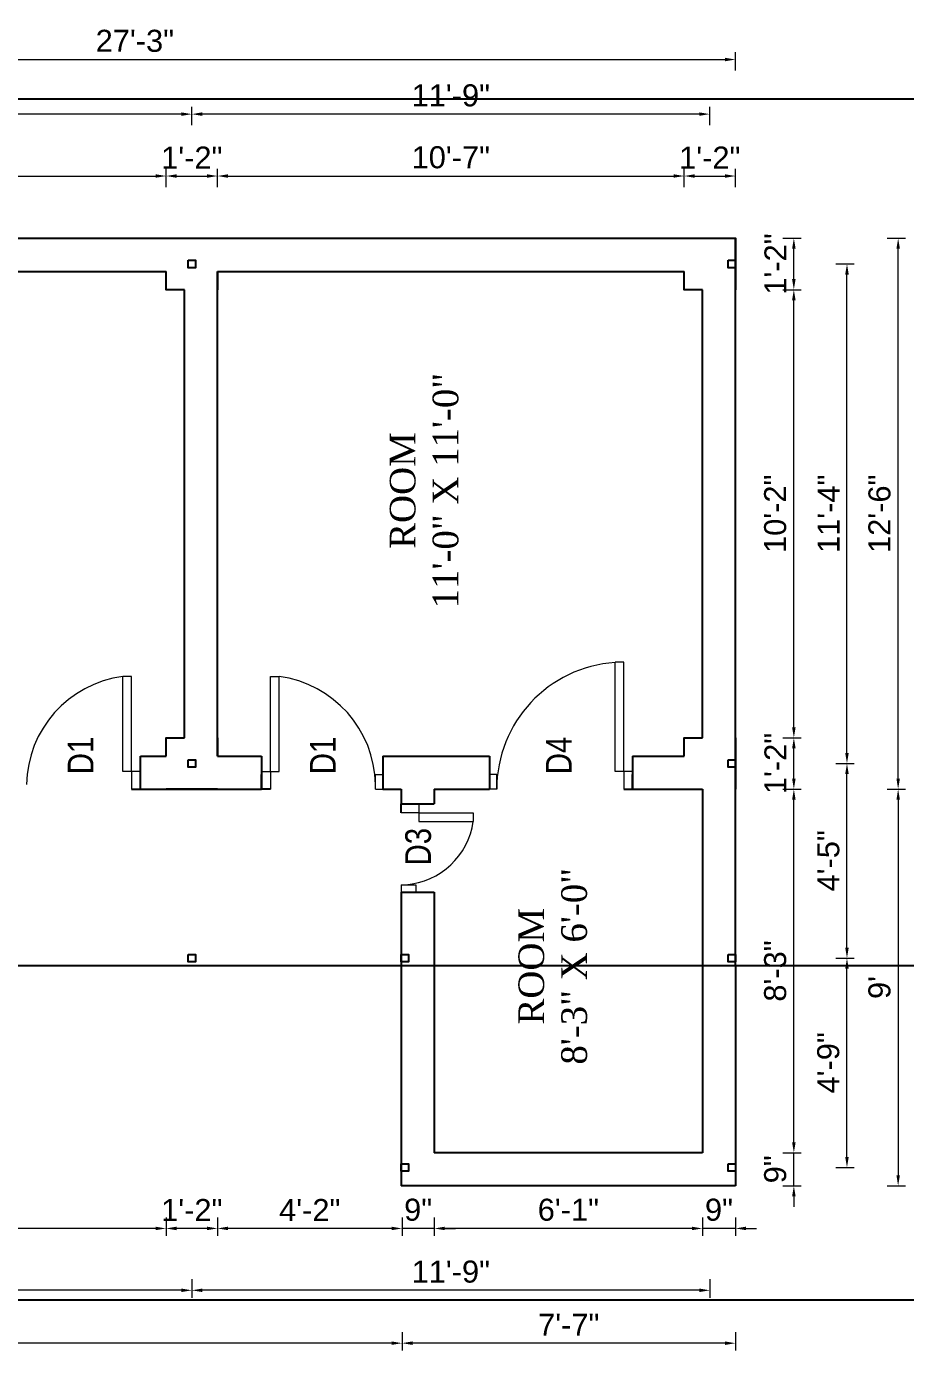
# Model space of a CAD drawing. Header units: inches. Extents: x 0 to 383786, y -43792 to 0.
# Drawn here: x 362889 to 363128.3, y -41015.7 to -40655.1 of the extents above; entities that cross this region are included whole.
import ezdxf

# ---------------------------------------------------------------- set-up
doc = ezdxf.new("R2010")
doc.units = ezdxf.units.IN
doc.header["$LTSCALE"] = 2
doc.header["$MEASUREMENT"] = 0
doc.header["$PDMODE"] = 34
doc.layers.get('0').update_dxf_attribs({"linetype": 'CONTINUOUS'})
doc.layers.get('DEFPOINTS').update_dxf_attribs({"color": 141, "linetype": 'CONTINUOUS'})
for name, color, linetype, lineweight in [('dimension', 160, 'CONTINUOUS', 15), ('steps', 253, 'CONTINUOUS', 20), ('truss', 1, 'CONTINUOUS', 25)]:
    doc.layers.add(name, color=color, linetype=linetype, lineweight=lineweight)
doc.styles.add('Lettring Text', font='arial.ttf')
doc.styles.get("Standard").update_dxf_attribs({"font": 'ARIALN.TTF'})
doc.dimstyles.new('Copy of Standard', dxfattribs={"dimtxt": 6, "dimasz": 2.875, "dimexe": 2, "dimexo": 4, "dimgap": 2, "dimtad": 1, "dimdec": 0, "dimrnd": 1, "dimzin": 0, "dimdsep": 46, "dimlunit": 4, "dimtxsty": 'Lettring Text', "dimcen": 0.1, "dimclrd": 7, "dimclre": 7, "dimclrt": 7, "dimazin": 0, "dimtfac": 0.645, "dimtdec": 0, "dimtmove": 1, "dimatfit": 0, "dimfxl": 3, "dimfxlon": 1, "dimtfillclr": 256, "dimtolj": 1, "dimtzin": 0, "dimlwd": -1, "dimlwe": -1, "dimarcsym": 2})

# ---------------------------------------------------------------- blocks, each defined once
blk = doc.blocks.new('*D651')
at = {"layer": 'DEFPOINTS', "color": 0, "ltscale": 0.5, "transparency": 16777216}
for p in [(362927, -40695.87), (362769, -40712.82), (362927, -40712.82)]:
    blk.add_point(p, dxfattribs=at)
at = {"layer": 'steps', "color": 7, "ltscale": 0.5, "transparency": 16777216}
for p, q in [((362769, -40698.87), (362769, -40693.87)), ((362927, -40698.87), (362927, -40693.87)), ((362771.87, -40695.87), (362924.12, -40695.87))]:
    blk.add_line(p, q, dxfattribs=at)
for points in [[(362771.87, -40695.39), (362771.87, -40696.34), (362769, -40695.87)], [(362924.12, -40695.39), (362924.12, -40696.34), (362927, -40695.87)]]:
    blk.add_solid(points, dxfattribs=at)
at = {"layer": 'steps', "color": 7, "ltscale": 0.5, "transparency": 16777216, "insert": (362848, -40690.8), "char_height": 6, "attachment_point": 5, "style": 'Lettring Text'}
blk.add_mtext('\\A1;13\'-2"', dxfattribs=at)
blk = doc.blocks.new('*D652')
at = {"layer": 'DEFPOINTS', "color": 0, "ltscale": 0.5, "transparency": 16777216}
for p in [(362941, -40695.87), (362927, -40712.82), (362941, -40712.82)]:
    blk.add_point(p, dxfattribs=at)
at = {"layer": 'steps', "color": 7, "ltscale": 0.5, "transparency": 16777216}
for p, q in [((362927, -40698.87), (362927, -40693.87)), ((362941, -40698.87), (362941, -40693.87)), ((362929.87, -40695.87), (362938.12, -40695.87))]:
    blk.add_line(p, q, dxfattribs=at)
for points in [[(362929.87, -40695.39), (362929.87, -40696.34), (362927, -40695.87)], [(362938.12, -40695.39), (362938.12, -40696.34), (362941, -40695.87)]]:
    blk.add_solid(points, dxfattribs=at)
at = {"layer": 'steps', "color": 7, "ltscale": 0.5, "transparency": 16777216, "insert": (362934, -40690.85), "char_height": 6, "attachment_point": 5, "style": 'Lettring Text'}
blk.add_mtext('\\A1;1\'-2"', dxfattribs=at)
blk = doc.blocks.new('*D631')
at = {"layer": 'DEFPOINTS', "color": 0, "ltscale": 0.5, "transparency": 16777216}
for p in [(363068, -40695.87), (362941, -40712.82), (363068, -40712.82)]:
    blk.add_point(p, dxfattribs=at)
at = {"layer": 'steps', "color": 7, "ltscale": 0.5, "transparency": 16777216}
for p, q in [((362941, -40698.87), (362941, -40693.87)), ((363068, -40698.87), (363068, -40693.87)), ((362943.87, -40695.87), (363065.12, -40695.87))]:
    blk.add_line(p, q, dxfattribs=at)
for points in [[(362943.87, -40695.39), (362943.87, -40696.34), (362941, -40695.87)], [(363065.12, -40695.39), (363065.12, -40696.34), (363068, -40695.87)]]:
    blk.add_solid(points, dxfattribs=at)
at = {"layer": 'steps', "color": 7, "ltscale": 0.5, "transparency": 16777216, "insert": (363004.5, -40690.8), "char_height": 6, "attachment_point": 5, "style": 'Lettring Text'}
blk.add_mtext('\\A1;10\'-7"', dxfattribs=at)
blk = doc.blocks.new('*D632')
at = {"layer": 'DEFPOINTS', "color": 0, "ltscale": 0.5, "transparency": 16777216}
for p in [(363082, -40695.87), (363068, -40712.82), (363082, -40712.82)]:
    blk.add_point(p, dxfattribs=at)
at = {"layer": 'steps', "color": 7, "ltscale": 0.5, "transparency": 16777216}
for p, q in [((363068, -40698.87), (363068, -40693.87)), ((363082, -40698.87), (363082, -40693.87)), ((363070.87, -40695.87), (363079.12, -40695.87))]:
    blk.add_line(p, q, dxfattribs=at)
for points in [[(363070.87, -40695.39), (363070.87, -40696.34), (363068, -40695.87)], [(363079.12, -40695.39), (363079.12, -40696.34), (363082, -40695.87)]]:
    blk.add_solid(points, dxfattribs=at)
at = {"layer": 'steps', "color": 7, "ltscale": 0.5, "transparency": 16777216, "insert": (363075, -40690.85), "char_height": 6, "attachment_point": 5, "style": 'Lettring Text'}
blk.add_mtext('\\A1;1\'-2"', dxfattribs=at)
blk = doc.blocks.new('*D633')
at = {"layer": 'DEFPOINTS', "color": 0, "ltscale": 0.5, "transparency": 16777216}
for p in [(362934, -40679.01), (362934, -40712.82), (363075, -40712.82)]:
    blk.add_point(p, dxfattribs=at)
at = {"layer": 'steps', "color": 7, "ltscale": 0.5, "transparency": 16777216}
for p, q in [((362934, -40682.01), (362934, -40677.01)), ((363072.12, -40679.01), (362936.87, -40679.01)), ((363075, -40682.01), (363075, -40677.01))]:
    blk.add_line(p, q, dxfattribs=at)
for points in [[(362936.87, -40678.53), (362936.87, -40679.49), (362934, -40679.01)], [(363072.12, -40678.53), (363072.12, -40679.49), (363075, -40679.01)]]:
    blk.add_solid(points, dxfattribs=at)
at = {"layer": 'steps', "color": 7, "ltscale": 0.5, "transparency": 16777216, "insert": (363004.5, -40673.94), "char_height": 6, "attachment_point": 5, "style": 'Lettring Text'}
blk.add_mtext('\\A1;11\'-9"', dxfattribs=at)
blk = doc.blocks.new('*D634')
at = {"layer": 'DEFPOINTS', "color": 0, "ltscale": 0.5, "transparency": 16777216}
for p in [(362762, -40679.01), (362762, -40712.82), (362934, -40712.82)]:
    blk.add_point(p, dxfattribs=at)
at = {"layer": 'steps', "color": 7, "ltscale": 0.5, "transparency": 16777216}
for p, q in [((362762, -40682.01), (362762, -40677.01)), ((362931.12, -40679.01), (362764.87, -40679.01)), ((362934, -40682.01), (362934, -40677.01))]:
    blk.add_line(p, q, dxfattribs=at)
for points in [[(362764.87, -40678.53), (362764.87, -40679.49), (362762, -40679.01)], [(362931.12, -40678.53), (362931.12, -40679.49), (362934, -40679.01)]]:
    blk.add_solid(points, dxfattribs=at)
at = {"layer": 'steps', "color": 7, "ltscale": 0.5, "transparency": 16777216, "insert": (362848, -40673.99), "char_height": 6, "attachment_point": 5, "style": 'Lettring Text'}
blk.add_mtext('\\A1;14\'-4"', dxfattribs=at)
blk = doc.blocks.new('*D636')
at = {"layer": 'DEFPOINTS', "color": 0, "ltscale": 0.5, "transparency": 16777216}
for p in [(363082, -40664.15), (362755, -40712.82), (363082, -40712.82)]:
    blk.add_point(p, dxfattribs=at)
at = {"layer": 'steps', "color": 7, "ltscale": 0.5, "transparency": 16777216}
for p, q in [((362755, -40667.15), (362755, -40662.15)), ((362757.87, -40664.15), (363079.12, -40664.15)), ((363082, -40667.15), (363082, -40662.15))]:
    blk.add_line(p, q, dxfattribs=at)
for points in [[(362757.87, -40663.67), (362757.87, -40664.63), (362755, -40664.15)], [(363079.12, -40663.67), (363079.12, -40664.63), (363082, -40664.15)]]:
    blk.add_solid(points, dxfattribs=at)
at = {"layer": 'steps', "color": 7, "ltscale": 0.5, "transparency": 16777216, "insert": (362918.5, -40659.09), "char_height": 6, "attachment_point": 5, "style": 'Lettring Text'}
blk.add_mtext('\\A1;27\'-3"', dxfattribs=at)
blk = doc.blocks.new('*D638')
at = {"layer": 'DEFPOINTS', "color": 0, "ltscale": 0.5, "transparency": 16777216}
for p in [(363073, -40961.82), (363097.88, -40961.82), (363082, -40970.82)]:
    blk.add_point(p, dxfattribs=at)
at = {"layer": 'steps', "color": 7, "ltscale": 0.5, "transparency": 16777216}
for p, q in [((363097.88, -40958.94), (363097.88, -40956.07)), ((363094.88, -40961.82), (363099.88, -40961.82)), ((363097.88, -40970.82), (363097.88, -40961.82)), ((363094.88, -40970.82), (363099.88, -40970.82)), ((363097.88, -40973.69), (363097.88, -40976.57))]:
    blk.add_line(p, q, dxfattribs=at)
for points in [[(363097.4, -40958.94), (363098.36, -40958.94), (363097.88, -40961.82)], [(363097.4, -40973.69), (363098.36, -40973.69), (363097.88, -40970.82)]]:
    blk.add_solid(points, dxfattribs=at)
at = {"layer": 'steps', "color": 7, "ltscale": 0.5, "transparency": 16777216, "insert": (363092.82, -40966.32), "char_height": 6, "attachment_point": 5, "rotation": 90, "style": 'Lettring Text'}
blk.add_mtext('\\A1;9"', dxfattribs=at)
blk = doc.blocks.new('*D653')
at = {"layer": 'DEFPOINTS', "color": 0, "ltscale": 0.5, "transparency": 16777216}
for p in [(363073, -40862.82), (363097.88, -40862.82), (363073, -40961.82)]:
    blk.add_point(p, dxfattribs=at)
at = {"layer": 'steps', "color": 7, "ltscale": 0.5, "transparency": 16777216}
for p, q in [((363094.88, -40862.82), (363099.88, -40862.82)), ((363097.88, -40958.94), (363097.88, -40865.69)), ((363094.88, -40961.82), (363099.88, -40961.82))]:
    blk.add_line(p, q, dxfattribs=at)
for points in [[(363097.4, -40865.69), (363098.36, -40865.69), (363097.88, -40862.82)], [(363097.4, -40958.94), (363098.36, -40958.94), (363097.88, -40961.82)]]:
    blk.add_solid(points, dxfattribs=at)
at = {"layer": 'steps', "color": 7, "ltscale": 0.5, "transparency": 16777216, "insert": (363092.82, -40912.32), "char_height": 6, "attachment_point": 5, "rotation": 90, "style": 'Lettring Text'}
blk.add_mtext('\\A1;8\'-3"', dxfattribs=at)
blk = doc.blocks.new('*D654')
at = {"layer": 'DEFPOINTS', "color": 0, "ltscale": 0.5, "transparency": 16777216}
for p in [(363073, -40848.82), (363097.88, -40848.82), (363073, -40862.82)]:
    blk.add_point(p, dxfattribs=at)
at = {"layer": 'steps', "color": 7, "ltscale": 0.5, "transparency": 16777216}
for p, q in [((363094.88, -40848.82), (363099.88, -40848.82)), ((363097.88, -40859.94), (363097.88, -40851.69)), ((363094.88, -40862.82), (363099.88, -40862.82))]:
    blk.add_line(p, q, dxfattribs=at)
for points in [[(363097.4, -40851.69), (363098.36, -40851.69), (363097.88, -40848.82)], [(363097.4, -40859.94), (363098.36, -40859.94), (363097.88, -40862.82)]]:
    blk.add_solid(points, dxfattribs=at)
at = {"layer": 'steps', "color": 7, "ltscale": 0.5, "transparency": 16777216, "insert": (363092.87, -40855.82), "char_height": 6, "attachment_point": 5, "rotation": 90, "style": 'Lettring Text'}
blk.add_mtext('\\A1;1\'-2"', dxfattribs=at)
blk = doc.blocks.new('*D655')
at = {"layer": 'DEFPOINTS', "color": 0, "ltscale": 0.5, "transparency": 16777216}
for p in [(363073, -40726.82), (363097.88, -40726.82), (363073, -40848.82)]:
    blk.add_point(p, dxfattribs=at)
at = {"layer": 'steps', "color": 7, "ltscale": 0.5, "transparency": 16777216}
for p, q in [((363094.88, -40726.82), (363099.88, -40726.82)), ((363097.88, -40845.94), (363097.88, -40729.69)), ((363094.88, -40848.82), (363099.88, -40848.82))]:
    blk.add_line(p, q, dxfattribs=at)
for points in [[(363097.4, -40729.69), (363098.36, -40729.69), (363097.88, -40726.82)], [(363097.4, -40845.94), (363098.36, -40845.94), (363097.88, -40848.82)]]:
    blk.add_solid(points, dxfattribs=at)
at = {"layer": 'steps', "color": 7, "ltscale": 0.5, "transparency": 16777216, "insert": (363092.82, -40787.82), "char_height": 6, "attachment_point": 5, "rotation": 90, "style": 'Lettring Text'}
blk.add_mtext('\\A1;10\'-2"', dxfattribs=at)
blk = doc.blocks.new('*D656')
at = {"layer": 'DEFPOINTS', "color": 0, "ltscale": 0.5, "transparency": 16777216}
for p in [(363073, -40712.82), (363097.88, -40712.82), (363073, -40726.82)]:
    blk.add_point(p, dxfattribs=at)
at = {"layer": 'steps', "color": 7, "ltscale": 0.5, "transparency": 16777216}
for p, q in [((363094.88, -40712.82), (363099.88, -40712.82)), ((363097.88, -40723.94), (363097.88, -40715.69)), ((363094.88, -40726.82), (363099.88, -40726.82))]:
    blk.add_line(p, q, dxfattribs=at)
for points in [[(363097.4, -40715.69), (363098.36, -40715.69), (363097.88, -40712.82)], [(363097.4, -40723.94), (363098.36, -40723.94), (363097.88, -40726.82)]]:
    blk.add_solid(points, dxfattribs=at)
at = {"layer": 'steps', "color": 7, "ltscale": 0.5, "transparency": 16777216, "insert": (363092.87, -40719.82), "char_height": 6, "attachment_point": 5, "rotation": 90, "style": 'Lettring Text'}
blk.add_mtext('\\A1;1\'-2"', dxfattribs=at)
blk = doc.blocks.new('*D657')
at = {"layer": 'DEFPOINTS', "color": 0, "ltscale": 0.5, "transparency": 16777216}
for p in [(363081, -40908.82), (363112.34, -40908.82), (363081, -40965.82)]:
    blk.add_point(p, dxfattribs=at)
at = {"layer": 'steps', "color": 7, "ltscale": 0.5, "transparency": 16777216}
for p, q in [((363109.34, -40908.82), (363114.34, -40908.82)), ((363112.34, -40962.94), (363112.34, -40911.69)), ((363109.34, -40965.82), (363114.34, -40965.82))]:
    blk.add_line(p, q, dxfattribs=at)
for points in [[(363111.86, -40911.69), (363112.82, -40911.69), (363112.34, -40908.82)], [(363111.86, -40962.94), (363112.82, -40962.94), (363112.34, -40965.82)]]:
    blk.add_solid(points, dxfattribs=at)
at = {"layer": 'steps', "color": 7, "ltscale": 0.5, "transparency": 16777216, "insert": (363107.27, -40937.32), "char_height": 6, "attachment_point": 5, "rotation": 90, "style": 'Lettring Text'}
blk.add_mtext('\\A1;4\'-9"', dxfattribs=at)
blk = doc.blocks.new('*D658')
at = {"layer": 'DEFPOINTS', "color": 0, "ltscale": 0.5, "transparency": 16777216}
for p in [(363082, -40855.82), (363112.34, -40855.82), (363081, -40908.82)]:
    blk.add_point(p, dxfattribs=at)
at = {"layer": 'steps', "color": 7, "ltscale": 0.5, "transparency": 16777216}
for p, q in [((363109.34, -40855.82), (363114.34, -40855.82)), ((363112.34, -40905.94), (363112.34, -40858.69)), ((363109.34, -40908.82), (363114.34, -40908.82))]:
    blk.add_line(p, q, dxfattribs=at)
for points in [[(363111.86, -40858.69), (363112.82, -40858.69), (363112.34, -40855.82)], [(363111.86, -40905.94), (363112.82, -40905.94), (363112.34, -40908.82)]]:
    blk.add_solid(points, dxfattribs=at)
at = {"layer": 'steps', "color": 7, "ltscale": 0.5, "transparency": 16777216, "insert": (363107.29, -40882.32), "char_height": 6, "attachment_point": 5, "rotation": 90, "style": 'Lettring Text'}
blk.add_mtext('\\A1;4\'-5"', dxfattribs=at)
blk = doc.blocks.new('*D659')
at = {"layer": 'DEFPOINTS', "color": 0, "ltscale": 0.5, "transparency": 16777216}
for p in [(363082, -40719.82), (363112.34, -40719.82), (363082, -40855.82)]:
    blk.add_point(p, dxfattribs=at)
at = {"layer": 'steps', "color": 7, "ltscale": 0.5, "transparency": 16777216}
for p, q in [((363109.34, -40719.82), (363114.34, -40719.82)), ((363112.34, -40852.94), (363112.34, -40722.69)), ((363109.34, -40855.82), (363114.34, -40855.82))]:
    blk.add_line(p, q, dxfattribs=at)
for points in [[(363111.86, -40722.69), (363112.82, -40722.69), (363112.34, -40719.82)], [(363111.86, -40852.94), (363112.82, -40852.94), (363112.34, -40855.82)]]:
    blk.add_solid(points, dxfattribs=at)
at = {"layer": 'steps', "color": 7, "ltscale": 0.5, "transparency": 16777216, "insert": (363107.32, -40787.82), "char_height": 6, "attachment_point": 5, "rotation": 90, "style": 'Lettring Text'}
blk.add_mtext('\\A1;11\'-4"', dxfattribs=at)
blk = doc.blocks.new('*D660')
at = {"layer": 'DEFPOINTS', "color": 0, "ltscale": 0.5, "transparency": 16777216}
for p in [(363082, -40712.82), (363126.27, -40712.82), (363073, -40862.82)]:
    blk.add_point(p, dxfattribs=at)
at = {"layer": 'steps', "color": 7, "ltscale": 0.5, "transparency": 16777216}
for p, q in [((363123.27, -40712.82), (363128.27, -40712.82)), ((363126.27, -40859.94), (363126.27, -40715.69)), ((363123.27, -40862.82), (363128.27, -40862.82))]:
    blk.add_line(p, q, dxfattribs=at)
for points in [[(363125.8, -40715.69), (363126.75, -40715.69), (363126.27, -40712.82)], [(363125.8, -40859.94), (363126.75, -40859.94), (363126.27, -40862.82)]]:
    blk.add_solid(points, dxfattribs=at)
at = {"layer": 'steps', "color": 7, "ltscale": 0.5, "transparency": 16777216, "insert": (363121.21, -40787.82), "char_height": 6, "attachment_point": 5, "rotation": 90, "style": 'Lettring Text'}
blk.add_mtext('\\A1;12\'-6"', dxfattribs=at)
blk = doc.blocks.new('*D661')
at = {"layer": 'DEFPOINTS', "color": 0, "ltscale": 0.5, "transparency": 16777216}
for p in [(363073, -40862.82), (363082, -40970.82), (363126.27, -40970.82)]:
    blk.add_point(p, dxfattribs=at)
at = {"layer": 'steps', "color": 7, "ltscale": 0.5, "transparency": 16777216}
for p, q in [((363123.27, -40862.82), (363128.27, -40862.82)), ((363126.27, -40865.69), (363126.27, -40967.94)), ((363123.27, -40970.82), (363128.27, -40970.82))]:
    blk.add_line(p, q, dxfattribs=at)
for points in [[(363125.8, -40865.69), (363126.75, -40865.69), (363126.27, -40862.82)], [(363125.8, -40967.94), (363126.75, -40967.94), (363126.27, -40970.82)]]:
    blk.add_solid(points, dxfattribs=at)
at = {"layer": 'steps', "color": 7, "ltscale": 0.5, "transparency": 16777216, "insert": (363121.21, -40916.82), "char_height": 6, "attachment_point": 5, "rotation": 90, "style": 'Lettring Text'}
blk.add_mtext("\\A1;9'", dxfattribs=at)
blk = doc.blocks.new('*D662')
at = {"layer": 'DEFPOINTS', "color": 0, "ltscale": 0.5, "transparency": 16777216}
for p in [(363073, -40961.82), (363082, -40970.82), (363073, -40982.42)]:
    blk.add_point(p, dxfattribs=at)
at = {"layer": 'steps', "color": 7, "ltscale": 0.5, "transparency": 16777216}
for p, q in [((363070.12, -40982.42), (363067.25, -40982.42)), ((363073, -40979.42), (363073, -40984.42)), ((363082, -40982.42), (363073, -40982.42)), ((363082, -40979.42), (363082, -40984.42)), ((363084.87, -40982.42), (363087.75, -40982.42))]:
    blk.add_line(p, q, dxfattribs=at)
for points in [[(363070.12, -40981.94), (363070.12, -40982.9), (363073, -40982.42)], [(363084.87, -40981.94), (363084.87, -40982.9), (363082, -40982.42)]]:
    blk.add_solid(points, dxfattribs=at)
at = {"layer": 'steps', "color": 7, "ltscale": 0.5, "transparency": 16777216, "insert": (363077.5, -40977.36), "char_height": 6, "attachment_point": 5, "style": 'Lettring Text'}
blk.add_mtext('\\A1;9"', dxfattribs=at)
blk = doc.blocks.new('*D663')
at = {"layer": 'DEFPOINTS', "color": 0, "ltscale": 0.5, "transparency": 16777216}
for p in [(363000, -40961.82), (363073, -40961.82), (363000, -40982.42)]:
    blk.add_point(p, dxfattribs=at)
at = {"layer": 'steps', "color": 7, "ltscale": 0.5, "transparency": 16777216}
for p, q in [((363000, -40979.42), (363000, -40984.42)), ((363070.12, -40982.42), (363002.87, -40982.42)), ((363073, -40979.42), (363073, -40984.42))]:
    blk.add_line(p, q, dxfattribs=at)
for points in [[(363002.87, -40981.94), (363002.87, -40982.9), (363000, -40982.42)], [(363070.12, -40981.94), (363070.12, -40982.9), (363073, -40982.42)]]:
    blk.add_solid(points, dxfattribs=at)
at = {"layer": 'steps', "color": 7, "ltscale": 0.5, "transparency": 16777216, "insert": (363036.5, -40977.36), "char_height": 6, "attachment_point": 5, "style": 'Lettring Text'}
blk.add_mtext('\\A1;6\'-1"', dxfattribs=at)
blk = doc.blocks.new('*D664')
at = {"layer": 'DEFPOINTS', "color": 0, "ltscale": 0.5, "transparency": 16777216}
for p in [(363000, -40961.82), (362991.23, -40970.82), (362991.23, -40982.42)]:
    blk.add_point(p, dxfattribs=at)
at = {"layer": 'steps', "color": 7, "ltscale": 0.5, "transparency": 16777216}
for p, q in [((362988.36, -40982.42), (362985.48, -40982.42)), ((362991.23, -40979.42), (362991.23, -40984.42)), ((363000, -40982.42), (362991.23, -40982.42)), ((363000, -40979.42), (363000, -40984.42)), ((363002.87, -40982.42), (363005.75, -40982.42))]:
    blk.add_line(p, q, dxfattribs=at)
for points in [[(362988.36, -40981.94), (362988.36, -40982.9), (362991.23, -40982.42)], [(363002.87, -40981.94), (363002.87, -40982.9), (363000, -40982.42)]]:
    blk.add_solid(points, dxfattribs=at)
at = {"layer": 'steps', "color": 7, "ltscale": 0.5, "transparency": 16777216, "insert": (362995.61, -40977.36), "char_height": 6, "attachment_point": 5, "style": 'Lettring Text'}
blk.add_mtext('\\A1;9"', dxfattribs=at)
blk = doc.blocks.new('*D665')
at = {"layer": 'DEFPOINTS', "color": 0, "ltscale": 0.5, "transparency": 16777216}
for p in [(362941, -40853.82), (362991.23, -40970.82), (362941, -40982.42)]:
    blk.add_point(p, dxfattribs=at)
at = {"layer": 'steps', "color": 7, "ltscale": 0.5, "transparency": 16777216}
for p, q in [((362941, -40979.42), (362941, -40984.42)), ((362988.36, -40982.42), (362943.87, -40982.42)), ((362991.23, -40979.42), (362991.23, -40984.42))]:
    blk.add_line(p, q, dxfattribs=at)
for points in [[(362943.87, -40981.94), (362943.87, -40982.9), (362941, -40982.42)], [(362988.36, -40981.94), (362988.36, -40982.9), (362991.23, -40982.42)]]:
    blk.add_solid(points, dxfattribs=at)
at = {"layer": 'steps', "color": 7, "ltscale": 0.5, "transparency": 16777216, "insert": (362966.11, -40977.41), "char_height": 6, "attachment_point": 5, "style": 'Lettring Text'}
blk.add_mtext('\\A1;4\'-2"', dxfattribs=at)
blk = doc.blocks.new('*D666')
at = {"layer": 'DEFPOINTS', "color": 0, "ltscale": 0.5, "transparency": 16777216}
for p in [(362927, -40853.82), (362941, -40853.82), (362927, -40982.42)]:
    blk.add_point(p, dxfattribs=at)
at = {"layer": 'steps', "color": 7, "ltscale": 0.5, "transparency": 16777216}
for p, q in [((362927, -40979.42), (362927, -40984.42)), ((362938.12, -40982.42), (362929.87, -40982.42)), ((362941, -40979.42), (362941, -40984.42))]:
    blk.add_line(p, q, dxfattribs=at)
for points in [[(362929.87, -40981.94), (362929.87, -40982.9), (362927, -40982.42)], [(362938.12, -40981.94), (362938.12, -40982.9), (362941, -40982.42)]]:
    blk.add_solid(points, dxfattribs=at)
at = {"layer": 'steps', "color": 7, "ltscale": 0.5, "transparency": 16777216, "insert": (362934, -40977.41), "char_height": 6, "attachment_point": 5, "style": 'Lettring Text'}
blk.add_mtext('\\A1;1\'-2"', dxfattribs=at)
blk = doc.blocks.new('*D667')
at = {"layer": 'DEFPOINTS', "color": 0, "ltscale": 0.5, "transparency": 16777216}
for p in [(362927, -40853.82), (362769, -40862.82), (362769, -40982.42)]:
    blk.add_point(p, dxfattribs=at)
at = {"layer": 'steps', "color": 7, "ltscale": 0.5, "transparency": 16777216}
for p, q in [((362769, -40979.42), (362769, -40984.42)), ((362924.12, -40982.42), (362771.87, -40982.42)), ((362927, -40979.42), (362927, -40984.42))]:
    blk.add_line(p, q, dxfattribs=at)
for points in [[(362771.87, -40981.94), (362771.87, -40982.9), (362769, -40982.42)], [(362924.12, -40981.94), (362924.12, -40982.9), (362927, -40982.42)]]:
    blk.add_solid(points, dxfattribs=at)
at = {"layer": 'steps', "color": 7, "ltscale": 0.5, "transparency": 16777216, "insert": (362848, -40977.36), "char_height": 6, "attachment_point": 5, "style": 'Lettring Text'}
blk.add_mtext('\\A1;13\'-2"', dxfattribs=at)
blk = doc.blocks.new('*D671')
at = {"layer": 'DEFPOINTS', "color": 0, "ltscale": 0.5, "transparency": 16777216}
for p in [(362934, -40712.82), (363075, -40712.82), (362934, -40999.27)]:
    blk.add_point(p, dxfattribs=at)
at = {"layer": 'steps', "color": 7, "ltscale": 0.5, "transparency": 16777216}
for p, q in [((362934, -40996.27), (362934, -41001.27)), ((363075, -40996.27), (363075, -41001.27)), ((363072.12, -40999.27), (362936.87, -40999.27))]:
    blk.add_line(p, q, dxfattribs=at)
for points in [[(362936.87, -40998.79), (362936.87, -40999.75), (362934, -40999.27)], [(363072.12, -40998.79), (363072.12, -40999.75), (363075, -40999.27)]]:
    blk.add_solid(points, dxfattribs=at)
at = {"layer": 'steps', "color": 7, "ltscale": 0.5, "transparency": 16777216, "insert": (363004.5, -40994.21), "char_height": 6, "attachment_point": 5, "style": 'Lettring Text'}
blk.add_mtext('\\A1;11\'-9"', dxfattribs=at)
blk = doc.blocks.new('*D672')
at = {"layer": 'DEFPOINTS', "color": 0, "ltscale": 0.5, "transparency": 16777216}
for p in [(362934, -40712.82), (362762, -40862.82), (362762, -40999.27)]:
    blk.add_point(p, dxfattribs=at)
at = {"layer": 'steps', "color": 7, "ltscale": 0.5, "transparency": 16777216}
for p, q in [((362762, -40996.27), (362762, -41001.27)), ((362934, -40996.27), (362934, -41001.27)), ((362931.12, -40999.27), (362764.87, -40999.27))]:
    blk.add_line(p, q, dxfattribs=at)
for points in [[(362764.87, -40998.79), (362764.87, -40999.75), (362762, -40999.27)], [(362931.12, -40998.79), (362931.12, -40999.75), (362934, -40999.27)]]:
    blk.add_solid(points, dxfattribs=at)
at = {"layer": 'steps', "color": 7, "ltscale": 0.5, "transparency": 16777216, "insert": (362848, -40994.26), "char_height": 6, "attachment_point": 5, "style": 'Lettring Text'}
blk.add_mtext('\\A1;14\'-4"', dxfattribs=at)
blk = doc.blocks.new('*D674')
at = {"layer": 'DEFPOINTS', "color": 0, "ltscale": 0.5, "transparency": 16777216}
for p in [(362991.23, -40970.82), (363082, -40970.82), (362991.23, -41013.66)]:
    blk.add_point(p, dxfattribs=at)
at = {"layer": 'steps', "color": 7, "ltscale": 0.5, "transparency": 16777216}
for p, q in [((362991.23, -41010.66), (362991.23, -41015.66)), ((363082, -41010.66), (363082, -41015.66)), ((363079.12, -41013.66), (362994.11, -41013.66))]:
    blk.add_line(p, q, dxfattribs=at)
for points in [[(362994.11, -41013.18), (362994.11, -41014.14), (362991.23, -41013.66)], [(363079.12, -41013.18), (363079.12, -41014.14), (363082, -41013.66)]]:
    blk.add_solid(points, dxfattribs=at)
at = {"layer": 'steps', "color": 7, "ltscale": 0.5, "transparency": 16777216, "insert": (363036.61, -41008.66), "char_height": 6, "attachment_point": 5, "style": 'Lettring Text'}
blk.add_mtext('\\A1;7\'-7"', dxfattribs=at)
blk = doc.blocks.new('*D675')
at = {"layer": 'DEFPOINTS', "color": 0, "ltscale": 0.5, "transparency": 16777216}
for p in [(362755, -40910.82), (362991.23, -40970.82), (362755, -41013.66)]:
    blk.add_point(p, dxfattribs=at)
at = {"layer": 'steps', "color": 7, "ltscale": 0.5, "transparency": 16777216}
for p, q in [((362755, -41010.66), (362755, -41015.66)), ((362991.23, -41010.66), (362991.23, -41015.66)), ((362988.36, -41013.66), (362757.87, -41013.66))]:
    blk.add_line(p, q, dxfattribs=at)
for points in [[(362757.87, -41013.18), (362757.87, -41014.14), (362755, -41013.66)], [(362988.36, -41013.18), (362988.36, -41014.14), (362991.23, -41013.66)]]:
    blk.add_solid(points, dxfattribs=at)
at = {"layer": 'steps', "color": 7, "ltscale": 0.5, "transparency": 16777216, "insert": (362873.11, -41008.6), "char_height": 6, "attachment_point": 5, "style": 'Lettring Text'}
blk.add_mtext('\\A1;19\'-8"', dxfattribs=at)

msp = doc.modelspace()

# ---------------------------------------------------------------- linework, layer by layer
at = {"color": 242, "ltscale": 0.5, "true_color": 0xcd2027}
for p, q in [((362755, -40712.82), (363082, -40712.82)), ((362769, -40721.82), (362927, -40721.82)), ((362941, -40721.82), (363068, -40721.82)), ((362920, -40853.82), (362927, -40853.82)), ((362941, -40853.82), (362953, -40853.82)), ((362986, -40853.82), (363015, -40853.82)), ((363054, -40853.82), (363068, -40853.82)), ((362920, -40862.82), (362953, -40862.82)), ((362986, -40862.82), (362991, -40862.82)), ((363000, -40862.82), (363015, -40862.82)), ((363054, -40862.82), (363073, -40862.82)), ((362755, -40910.82), (362991, -40910.82))]:
    msp.add_line(p, q, dxfattribs=at)
at = {"ltscale": 0.5}
for p, q in [((363082, -40910.82), (363082, -40712.82)), ((362941, -40853.82), (362941, -40721.82)), ((362932, -40848.82), (362932, -40726.82)), ((363073, -40848.82), (363073, -40726.82)), ((362920, -40862.82), (362920, -40853.82)), ((362953, -40853.82), (362953, -40862.82)), ((362986, -40853.82), (362986, -40862.82)), ((363015, -40853.82), (363015, -40862.82)), ((363054, -40853.82), (363054, -40862.82)), ((362991, -40862.82), (362991, -40866.82)), ((363000, -40862.82), (363000, -40866.82)), ((363073, -40862.82), (363073, -40961.82)), ((362991, -40866.82), (363000, -40866.82)), ((362991, -40890.82), (362991, -40970.82)), ((362991, -40890.82), (363000, -40890.82)), ((363000, -40890.82), (363000, -40961.82)), ((363082, -40910.82), (363082, -40970.82)), ((363073, -40961.82), (363000, -40961.82)), ((363082, -40970.82), (362991, -40970.82))]:
    msp.add_line(p, q, dxfattribs=at)
for p in [(362386.57, -40674.82), (362248.91, -40910.82), (362423.75, -41001.82)]:
    msp.add_xline(p, (1, 0), dxfattribs=at)
for points in [[(362927, -40712.82), (362941, -40712.82)], [(363068, -40712.82), (363082, -40712.82), (363082, -40726.82)], [(362932, -40726.82), (362927, -40726.82), (362927, -40721.82)], [(362941, -40721.82), (362941, -40726.82)], [(363073, -40726.82), (363068, -40726.82), (363068, -40721.82)], [(362927, -40853.82), (362927, -40848.82), (362932, -40848.82)], [(362941, -40848.82), (362941, -40853.82)], [(363068, -40853.82), (363068, -40848.82), (363073, -40848.82)], [(363082, -40848.82), (363082, -40848.82), (363082, -40862.82)], [(362941, -40862.82), (362927, -40862.82)]]:
    msp.add_lwpolyline(points, dxfattribs=at)
for points in [[(362933, -40718.82), (362935, -40718.82), (362935, -40720.82), (362933, -40720.82)], [(363080, -40718.82), (363082, -40718.82), (363082, -40720.82), (363080, -40720.82)], [(362933, -40854.82), (362935, -40854.82), (362935, -40856.82), (362933, -40856.82)], [(363080, -40854.82), (363082, -40854.82), (363082, -40856.82), (363080, -40856.82)], [(362933, -40907.82), (362935, -40907.82), (362935, -40909.82), (362933, -40909.82)], [(362991, -40907.82), (362993, -40907.82), (362993, -40909.82), (362991, -40909.82)], [(363080, -40907.82), (363082, -40907.82), (363082, -40909.82), (363080, -40909.82)], [(362991, -40964.82), (362993, -40964.82), (362993, -40966.82), (362991, -40966.82)], [(363080, -40964.82), (363082, -40964.82), (363082, -40966.82), (363080, -40966.82)]]:
    msp.add_lwpolyline(points, close=True, dxfattribs=at)
at = {"layer": 'dimension', "ltscale": 7}
for p, q in [((363051.6, -40828.22), (363049.2, -40828.22)), ((363049.2, -40858.02), (363049.2, -40828.3)), ((363051.6, -40858.02), (363051.6, -40828.22)), ((362915.2, -40858.02), (362915.2, -40832.14)), ((362917.6, -40832.14), (362915.2, -40832.14)), ((362917.6, -40858.02), (362917.6, -40832.14)), ((362955.4, -40858.02), (362955.4, -40832.14)), ((362955.4, -40832.14), (362957.8, -40832.14)), ((362957.8, -40858.02), (362957.8, -40832.14)), ((362917.6, -40858.02), (362915.2, -40858.02)), ((362920, -40858.02), (362917.6, -40858.02)), ((362917.6, -40858.02), (362917.6, -40862.82)), ((362920, -40862.82), (362920, -40858.02)), ((362953, -40858.02), (362955.4, -40858.02)), ((362953, -40862.82), (362953, -40858.02)), ((362955.4, -40858.02), (362955.4, -40862.82)), ((362955.4, -40858.02), (362957.8, -40858.02)), ((362984, -40862.82), (362984, -40858.82)), ((362984, -40858.82), (362986, -40858.82)), ((362986, -40862.82), (362986, -40858.82)), ((363015, -40862.82), (363015, -40858.82)), ((363017, -40858.82), (363015, -40858.82)), ((363017, -40862.82), (363017, -40858.82)), ((363051.6, -40858.02), (363049.2, -40858.02)), ((363054, -40858.02), (363051.6, -40858.02)), ((363051.6, -40858.02), (363051.6, -40862.82)), ((363054, -40862.82), (363054, -40858.02)), ((362917.6, -40862.82), (362920, -40862.82)), ((362955.4, -40862.82), (362953, -40862.82)), ((362984, -40862.82), (362986, -40862.82)), ((363017, -40862.82), (363015, -40862.82)), ((363051.6, -40862.82), (363054, -40862.82)), ((362991, -40869.22), (362991, -40866.82)), ((362991, -40866.82), (362995.8, -40866.82)), ((362995.8, -40866.82), (362995.8, -40869.22)), ((362995.8, -40869.22), (362991, -40869.22)), ((362995.8, -40869.22), (363010.6, -40869.22)), ((362995.8, -40869.22), (362995.8, -40871.62)), ((363010.6, -40869.22), (363010.6, -40871.62)), ((362995.8, -40871.62), (363010.6, -40871.62)), ((362991, -40888.82), (362995, -40888.82)), ((362991, -40888.82), (362991, -40890.82)), ((362995, -40888.82), (362995, -40890.82)), ((362991, -40890.82), (362995, -40890.82))]:
    msp.add_line(p, q, dxfattribs=at)
for centre, radius, start, end in [((363051.6, -40862.82), 34.6, 93.9775, 180), ((362919.2, -40862.08), 30.21, 97.6166, 178.9643), ((362953.79, -40862.08), 30.21, 1.0357, 82.3834), ((362990.77, -40868.86), 20.02, 274.3111, 352.0745)]:
    msp.add_arc(centre, radius, start, end, dxfattribs=at)
at = {"layer": 'truss', "ltscale": 7}
for p, q in [((362920, -40862.82), (362920, -40858.82)), ((362953, -40862.82), (362953, -40858.82)), ((363054, -40862.82), (363054, -40858.82)), ((362917.6, -40862.82), (362920, -40862.82)), ((362955.4, -40862.82), (362953, -40862.82)), ((363051.6, -40862.82), (363054, -40862.82)), ((362991, -40866.82), (362995, -40866.82)), ((362991, -40869.22), (362991, -40866.82))]:
    msp.add_line(p, q, dxfattribs=at)

# ---------------------------------------------------------------- texts
at = {"layer": 'steps', "color": 7, "ltscale": 0.3, "char_height": 7, "width": 70.3269, "attachment_point": 2, "rotation": 90}
for s, insert in [('{\\fTimes New Roman|b0|i0|c0|p18;ROOM \\P11\'-0" X 11\'-0"}', (362987.88, -40781.52)), ('{\\fTimes New Roman|b0|i0|c0|p18;ROOM \\P8\'-3" X 6\'-0"}', (363022.89, -40911.04))]:
    msp.add_mtext(s, dxfattribs=dict(at, insert=insert))
at = {"layer": 'steps', "color": 7, "ltscale": 0.3, "char_height": 7, "rotation": 90}
for s, insert, attachment_point in [('{\\W1;D1}', (362907.22, -40853.64), 8), ('{\\W1;D1}', (362966.16, -40853.64), 2), ('D4', (363037.39, -40853.64), 8), ('D3', (362992.09, -40878.48), 2)]:
    msp.add_mtext_dynamic_manual_height_columns(s, width=18.6213, gutter_width=40, heights=[0], dxfattribs=dict(at, insert=insert, attachment_point=attachment_point))

# ---------------------------------------------------------------- dimensions: what is measured, and where the dimension line sits
at = {"layer": 'steps', "ltscale": 0.5}
for base, p1, p2, angle, picture, middle in [((363082, -40664.15), (362755, -40712.82), (363082, -40712.82), 180, '*D636', (362918.5, -40659.09)), ((362762, -40679.01), (362934, -40712.82), (362762, -40712.82), 180, '*D634', (362848, -40673.99)), ((362934, -40679.01), (363075, -40712.82), (362934, -40712.82), 180, '*D633', (363004.5, -40673.94)), ((362927, -40695.87), (362769, -40712.82), (362927, -40712.82), 180, '*D651', (362848, -40690.8)), ((363068, -40695.87), (362941, -40712.82), (363068, -40712.82), 180, '*D631', (363004.5, -40690.8)), ((362762, -40999.27), (362934, -40712.82), (362762, -40862.82), 180, '*D672', (362848, -40994.26)), ((362934, -40999.27), (363075, -40712.82), (362934, -40712.82), 180, '*D671', (363004.5, -40994.21)), ((363126.27, -40712.82), (363073, -40862.82), (363082, -40712.82), 90, '*D660', (363121.21, -40787.82)), ((363112.34, -40719.82), (363082, -40855.82), (363082, -40719.82), 90, '*D659', (363107.32, -40787.82)), ((363097.88, -40726.82), (363073, -40848.82), (363073, -40726.82), 90, '*D655', (363092.82, -40787.82)), ((362769, -40982.42), (362927, -40853.82), (362769, -40862.82), 180, '*D667', (362848, -40977.36)), ((362941, -40982.42), (362991.23, -40970.82), (362941, -40853.82), 180, '*D665', (362966.11, -40977.41)), ((363112.34, -40855.82), (363081, -40908.82), (363082, -40855.82), 90, '*D658', (363107.29, -40882.32)), ((363097.88, -40862.82), (363073, -40961.82), (363073, -40862.82), 90, '*D653', (363092.82, -40912.32)), ((363126.27, -40970.82), (363073, -40862.82), (363082, -40970.82), 90, '*D661', (363121.21, -40916.82)), ((362755, -41013.66), (362991.23, -40970.82), (362755, -40910.82), 180, '*D675', (362873.11, -41008.6)), ((363112.34, -40908.82), (363081, -40965.82), (363081, -40908.82), 90, '*D657', (363107.27, -40937.32)), ((363000, -40982.42), (363073, -40961.82), (363000, -40961.82), 180, '*D663', (363036.5, -40977.36)), ((362991.23, -41013.66), (363082, -40970.82), (362991.23, -40970.82), 180, '*D674', (363036.61, -41008.66))]:
    dim = msp.add_linear_dim(base=base, p1=p1, p2=p2, angle=angle, dimstyle='Copy of Standard', dxfattribs=at)
    dim.commit()
    dim.dimension.update_dxf_attribs({"geometry": picture, "text_midpoint": middle})
for base, p1, p2, angle, picture, middle in [((362941, -40695.87), (362927, -40712.82), (362941, -40712.82), 180, '*D652', (362934, -40695.87)), ((363082, -40695.87), (363068, -40712.82), (363082, -40712.82), 180, '*D632', (363075, -40695.87)), ((363097.88, -40712.82), (363073, -40726.82), (363073, -40712.82), 90, '*D656', (363097.88, -40719.82)), ((363097.88, -40848.82), (363073, -40862.82), (363073, -40848.82), 90, '*D654', (363097.88, -40855.82)), ((362927, -40982.42), (362941, -40853.82), (362927, -40853.82), 180, '*D666', (362934, -40982.42)), ((363097.88, -40961.82), (363082, -40970.82), (363073, -40961.82), 90, '*D638', (363097.88, -40966.32)), ((362991.23, -40982.42), (363000, -40961.82), (362991.23, -40970.82), 180, '*D664', (362995.61, -40982.42)), ((363073, -40982.42), (363082, -40970.82), (363073, -40961.82), 180, '*D662', (363077.5, -40982.42))]:
    dim = msp.add_linear_dim(base=base, p1=p1, p2=p2, angle=angle, dimstyle='Copy of Standard', dxfattribs=at)
    dim.commit()
    dim.dimension.update_dxf_attribs({"geometry": picture, "text_midpoint": middle, "dimtype": 160})

doc.saveas('drawing.dxf')
